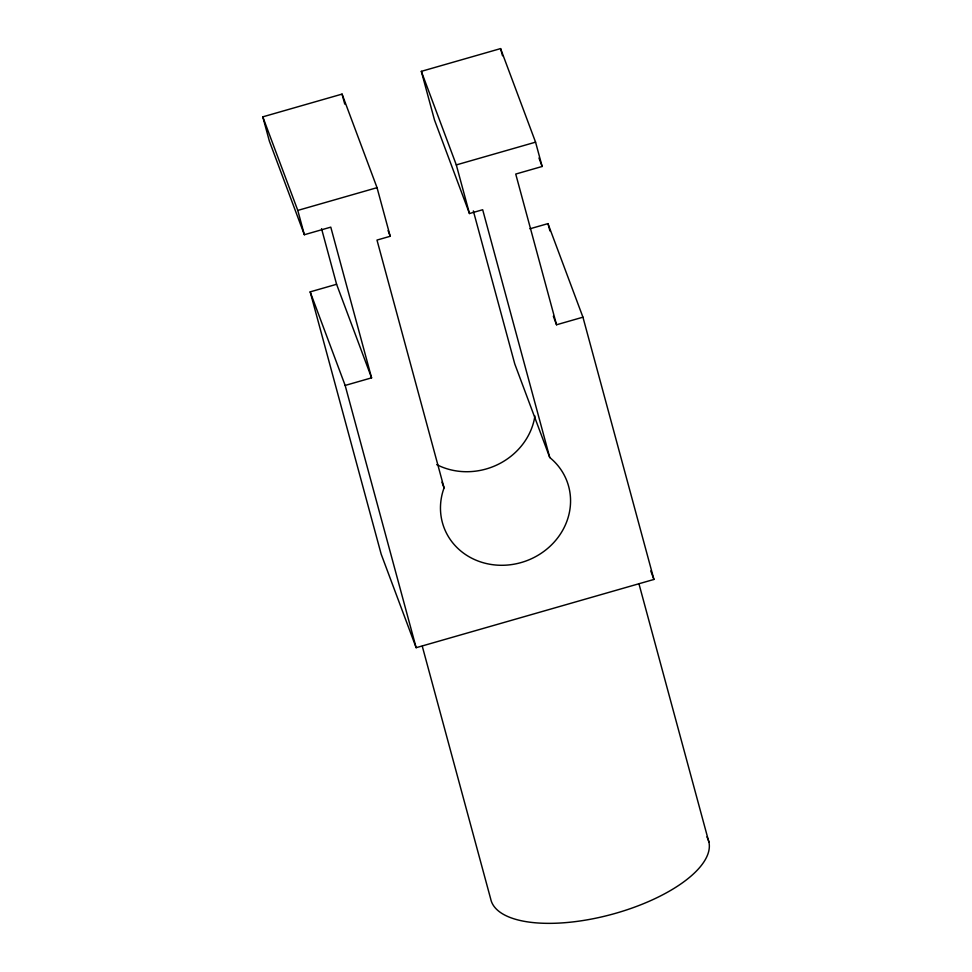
<?xml version="1.0" encoding="UTF-8"?>
<svg xmlns="http://www.w3.org/2000/svg" width="972" height="972" viewBox="0 0 972 972"><rect width="100%" height="100%" fill="white"/><g stroke="black" fill="none" stroke-linecap="round" stroke-linejoin="round"><path stroke-width="1.46" d="M371.583 377.853L330.784 227.144L304.358 234.726L269.378 141.159L262.792 116.847L342.059 94.102L377.039 187.669L390.209 236.281L376.99 240.072L444.07 487.859L442.94 491.273A65.707 60.118 -20.5 0 0 478.163 561.051A65.707 60.118 -20.5 0 0 559.532 535.341A65.707 60.118 -20.5 0 0 549.751 457.52L482.683 209.745L469.464 213.536L434.484 119.969L421.326 71.345L500.58 48.6L535.572 142.167L542.145 166.479L515.731 174.061L556.531 324.77L582.945 317.188L653.937 579.446L416.15 647.692L381.17 554.137L310.177 291.867L336.591 284.286L371.583 377.853L345.157 385.434L310.177 291.867M262.792 116.847L297.784 210.414L377.039 187.669M421.326 71.345L456.305 164.912L535.572 142.167M529.886 228.809L547.965 223.621L582.945 317.188M538.974 157.974L542.145 166.479M650.766 570.941L653.937 579.446M553.347 316.265L556.531 324.77M549.751 457.52L514.771 363.953L473.34 210.912M388.083 230.619L390.209 236.281M441.944 482.185L444.07 487.859M500.58 48.6L502.524 55.744M547.965 223.621L549.945 230.947M638.932 583.722L708.928 842.287M456.305 164.912L469.464 213.536M342.059 94.102L344.768 104.113M321.55 228.687L336.591 284.286M422.285 646.271L490.702 898.991A112.764 45.344 -15.1 0 0 615.75 913.267A112.764 45.344 -15.1 0 0 706.923 836.928M297.784 210.414L304.358 234.726M345.157 385.434L416.15 647.692M534.916 415.98A65.707 60.118 -20.5 0 1 436.744 464.628"/></g></svg>
